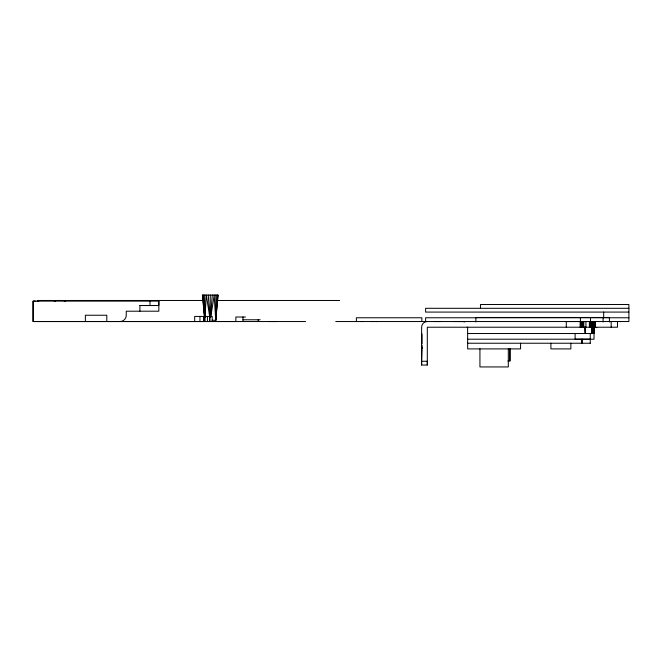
<?xml version="1.0" encoding="UTF-8"?>
<svg xmlns="http://www.w3.org/2000/svg" width="662" height="662" viewBox="0 0 662 662"><rect width="100%" height="100%" fill="white"/><g stroke="black" fill="none" stroke-linecap="round" stroke-linejoin="round"><path stroke-width="0.99" d="M139.914 311.206L139.914 305.53L158.83 305.53L158.83 301.119L33.1 301.119L33.1 321.542L305.612 321.542M85.365 321.542L85.365 315.236L106.805 315.236L106.805 321.542M158.83 301.119L158.83 311.206L126.243 311.206L126.26 315.236A6.306 6.306 0 0 1 119.954 321.542M421.628 365.043L421.628 361.262L427.304 361.262L427.304 365.043L421.628 365.052L421.628 327.218A5.726 5.726 0 0 1 427.304 321.542M421.628 360.426L422.008 349.999M421.628 348.94L421.628 347.533M422.008 347.31L422.008 348.94L422.008 345.258M422.008 343.694L422.008 334.037M433.651 321.542L440.304 321.542M453.387 321.542L464.476 321.542M467.149 327.218L467.629 327.218L467.67 348.907L520.572 348.907L520.572 343.23M479.933 348.783L479.933 366.938L508.308 366.938L508.308 348.783M509.93 360.98L509.93 348.874L509.93 360.98L507.903 360.98M575.112 333.524L575.112 339.201L590.247 339.201M581.625 343.239L581.625 339.201M582.295 343.239L582.295 339.201M590.247 343.239L590.247 333.524M594.004 327.218L594.029 339.201L467.67 339.201M214.471 321.484A1.382 1.2 -90 0 0 215.779 320.292L215.837 295.062M212.088 320.284L215.721 320.284L217.086 295.062M204.988 317.255L206.321 295.062L209.788 317.255M210.508 317.255L212.303 295.062M210.739 317.255L214.207 295.062L215.721 320.284L217.881 295.062M215.721 320.284L218.146 295.062L202.382 295.062L204.517 317.255L202.655 295.062M119.839 300.474L118.39 300.482M84.786 321.533L84.008 321.533M142.653 321.533L142.181 321.533M54.267 301.119L55.542 301.119M371.986 321.542L373.434 321.542M37.899 300.482L203.35 300.474M217.442 300.482L339.672 300.482M33.762 301.119L35.326 301.119M37.113 301.119L38.768 301.119M64.239 301.119L65.439 301.119M139.914 305.53L155.04 305.53M628.9 308.302L425.616 308.302L425.616 312.083L628.9 312.083M245.445 317.007L235.862 317.007L235.862 321.542M628.9 317.76L425.616 317.76L425.616 321.542M242.979 319.779L260.191 319.779M236.475 321.533L33.1 321.542L33.1 301.119M269.045 321.542L276.608 321.533M376.082 321.542L377.224 321.542M464.434 321.922L463.938 321.922M565.232 321.542L587.724 321.542M613.376 321.509L620.228 321.509M335.742 321.542L628.9 321.542L628.9 304.52L480.471 304.52L480.471 308.302M584.86 327.152L585.208 333.524M593.624 327.558L596.793 327.558M467.67 333.524L594.029 333.524M467.67 343.23L590.305 343.239M361.336 321.542L362.784 321.542M208.224 295.062L210.02 317.255M203.441 295.062L204.641 317.255M204.69 295.062L204.79 317.255M617.489 321.542L617.489 327.218L427.304 327.218L427.304 365.052M611.183 321.542L611.183 327.218M609.404 321.972L609.404 317.47L475.879 317.47L475.879 321.972M603.678 312.083L603.678 317.76M603.099 317.47L603.099 321.972M595.221 321.542L595.279 327.218M595.039 321.542L595.039 327.218M594.749 321.542L594.749 327.218M594.352 321.542L594.352 327.218M593.855 321.542L593.946 333.524M593.69 327.218L593.69 333.524M593.508 327.218L593.508 333.524M593.293 327.218L593.293 333.524M593.268 321.542L593.268 327.218M593.044 327.218L593.044 333.524M592.771 327.218L592.771 333.524M592.598 321.542L592.598 327.218M592.473 327.218L592.473 333.524M592.159 327.218L592.159 333.524M591.853 321.542L591.836 333.524M591.067 321.542L591.067 327.218M590.487 317.47L590.487 321.972M590.231 321.542L590.231 327.218M589.379 321.542L589.379 327.218M585.936 321.542L585.936 327.218M585.009 327.152L585.117 332.605M583.768 321.542L583.768 327.218M583.545 321.542L583.545 327.218M583.354 321.542L583.354 327.218M583.123 321.542L583.123 327.218M582.85 321.542L582.85 327.218M582.535 321.542L582.535 327.218M582.196 321.542L582.196 327.218M581.815 321.542L581.815 327.218M581.418 321.542L581.418 327.218M581.004 321.542L581.004 327.218M580.582 321.542L580.582 327.218M580.4 317.47L580.4 321.972M580.144 321.542L580.144 327.218M570.851 343.23L570.851 348.907L550.908 348.907L550.908 343.23M566.275 321.542L566.275 327.218M421.835 321.542L421.835 317.76L356.388 317.76L356.388 321.542M258.18 319.779L258.18 321.542M242.979 317.007L242.979 321.542M212.188 321.542L212.188 316.436L194.669 316.436L194.669 321.542M210.268 295.062L210.268 317.255M209.986 316.436L209.986 321.542M209.54 316.436L209.54 321.542M207.438 316.436L207.438 321.542M204.997 316.436L204.997 321.542M204.566 316.436L204.566 321.542M204.219 316.436L204.219 321.542M203.714 316.436L203.714 321.542M199.957 316.436L199.957 321.542M150.001 301.119L150.001 305.53M206.056 321.484A1.382 1.2 -90 0 1 205.435 321.368"/></g></svg>
